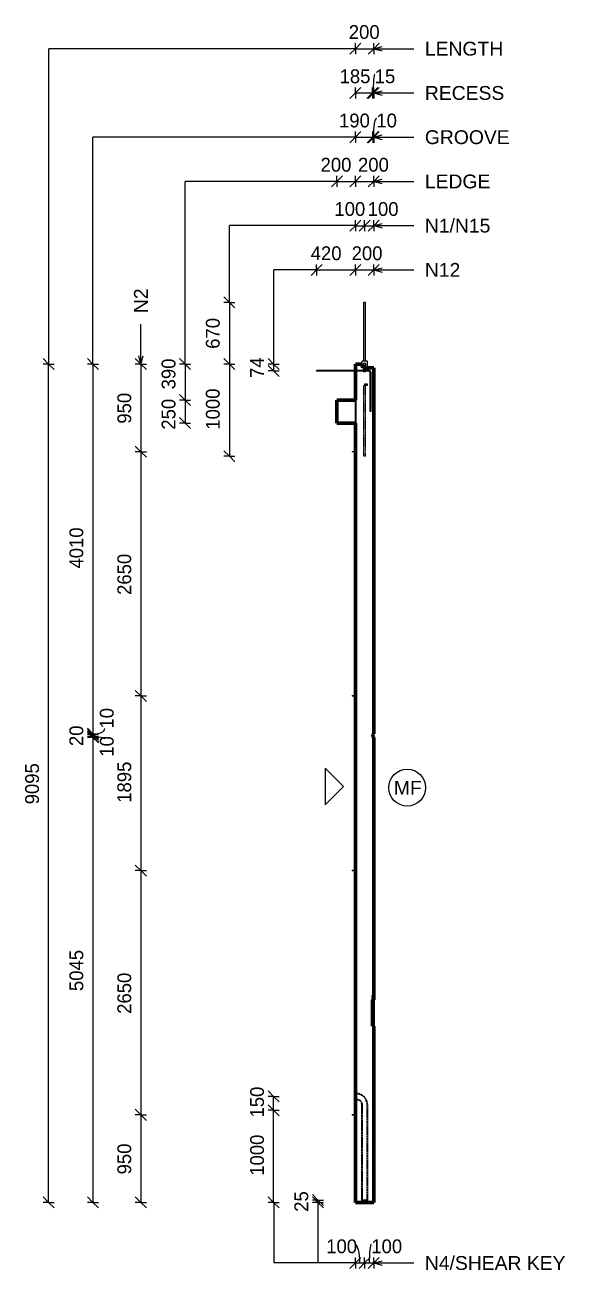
# Model space of a CAD drawing. Header units: millimetres. Extents: x -12091 to 4065, y -2596 to 12430.
# Drawn here: x -1794 to 4065, y -2129 to 11380 of the extents above; entities that cross this region are included whole.
import ezdxf

# ---------------------------------------------------------------- set-up
doc = ezdxf.new("R2010")
doc.units = ezdxf.units.MM
doc.linetypes.add('Dash', pattern=[6.36, 3.18, -3.18])
for name, color, linetype, lineweight in [('A-ANNO-DIMS', 211, 'Continuous', 9), ('A-ANNO-DIMS-60', 211, 'Continuous', 9), ('A-DETL-MBND', 5, 'Continuous', 18), ('A-DETL-THIN', 151, 'Continuous', 18), ('A-GENM', 13, 'Continuous', 18), ('A-WALL', 113, 'Continuous', 25), ('A-WALL-HDLN', 110, 'Dash', 25), ('G-ANNO-TEXT', 231, 'Continuous', 9), ('S-BEAM', 12, 'Continuous', 18), ('S-RBAR', 171, 'Continuous', 18)]:
    doc.layers.add(name, color=color, linetype=linetype, lineweight=lineweight)
doc.styles.add('Arial_1', font='arial.ttf', dxfattribs={"height": 150})
doc.styles.add('Nirmala UI Semilight', font='NirmalaS.ttf', dxfattribs={"height": 150})
doc.dimstyles.new('Arrow_Filled_-_2_5_NI_UI', dxfattribs={"dimscale": 304.8, "dimtxt": 157.104592, "dimasz": 0.393701, "dimexe": 0.19685, "dimexo": 0.0625, "dimgap": 0.19685, "dimtad": 1, "dimdec": 4, "dimzin": 0, "dimdsep": 46, "dimtxsty": 'Nirmala UI Semilight', "dimblk1": 'OBLIQUE', "dimblk2": 'OBLIQUE', "dimsah": 1, "dimcen": 0.09, "dimazin": 0, "dimtfac": 1, "dimtdec": 4, "dimtix": 1, "dimtmove": 2, "dimatfit": 3, "dimfxl": 0.19685, "dimfxlon": 1, "dimtvp": 1, "dimtolj": 1, "dimtzin": 0, "dimarcsym": 2})
doc.dimstyles.new('Arrow_Filled_-_2_5_NI_UI_1', dxfattribs={"dimscale": 304.8, "dimtxt": 157.104592, "dimasz": 0.393701, "dimexe": 0.19685, "dimexo": 0.0625, "dimgap": 0.19685, "dimtad": 1, "dimdec": 4, "dimzin": 0, "dimdsep": 46, "dimtxsty": 'Nirmala UI Semilight', "dimblk1": 'OBLIQUE', "dimblk2": 'OBLIQUE', "dimsah": 1, "dimcen": 0.09, "dimazin": 0, "dimtfac": 1, "dimtdec": 4, "dimtix": 1, "dimtmove": 0, "dimatfit": 3, "dimfxl": 0.19685, "dimfxlon": 1, "dimtvp": 1, "dimtolj": 1, "dimtzin": 0, "dimarcsym": 2})
doc.dimstyles.new('Arrow_Filled_-_2_5_NI_UI_2', dxfattribs={"dimscale": 304.8, "dimtxt": 157.104592, "dimasz": 0.393701, "dimexe": 0.19685, "dimexo": 0.0625, "dimgap": 0.19685, "dimtad": 1, "dimdec": 4, "dimzin": 0, "dimdsep": 46, "dimtxsty": 'Nirmala UI Semilight', "dimblk1": 'OBLIQUE', "dimblk2": 'OBLIQUE', "dimsah": 1, "dimcen": 0.09, "dimazin": 0, "dimtfac": 1, "dimtdec": 4, "dimtix": 1, "dimtmove": 1, "dimatfit": 3, "dimfxl": 0.19685, "dimfxlon": 1, "dimtvp": 1, "dimtolj": 1, "dimtzin": 0, "dimarcsym": 2})

# ---------------------------------------------------------------- blocks, each defined once
blk = doc.blocks.new('RR spread anchor face based - RR-SA-7_5-260-1726841-Elevation Right')
at = {"layer": 'A-GENM'}
for p, q in [((12986, 7733), (12984, 7728)), ((12984, 7728), (12984, 7700)), ((13041, 7733), (12986, 7733)), ((13044, 7728), (13041, 7733)), ((13044, 7660), (13044, 7728)), ((13001, 7695), (13001, 7699)), ((13027, 7699), (13027, 7695)), ((13044, 7483), (13014, 7483)), ((13014, 7483), (13014, 7473)), ((13014, 7473), (13044, 7473)), ((13044, 7473), (13044, 7483))]:
    blk.add_line(p, q, dxfattribs=at)
for centre, start, end in [((13014, 7699), 0, 180), ((13014, 7695), 180, 0)]:
    blk.add_arc(centre, 13, start, end, dxfattribs=at)
blk = doc.blocks.new('RR spread anchor face based - RR-SA-1_4-160-1726851-Elevation Right')
at = {"layer": 'A-GENM'}
for p, q in [((12879, 6753), (12884, 6753)), ((12879, 6753), (12879, 6747)), ((12884, 6747), (12879, 6747)), ((12884, 6753), (12914, 6753)), ((12884, 6753), (12884, 6747)), ((12914, 6747), (12884, 6747))]:
    blk.add_line(p, q, dxfattribs=at)
blk = doc.blocks.new('DIMBLOCK76-Elevation Right')
at = {"layer": 'A-ANNO-DIMS-60'}
for p, q in [((1790, -2052), (1850, -1992)), ((1790, -2052), (1790, -1992)), ((1890, -2052), (1950, -1992)), ((1890, -2052), (1890, -1992)), ((1790, -2052), (1730, -2112)), ((1790, -2052), (1890, -2052)), ((1790, -2052), (1790, -2112)), ((1890, -2052), (1830, -2112)), ((1890, -2052), (1890, -2112))]:
    blk.add_line(p, q, dxfattribs=at)
blk.add_ellipse((1783, -2052), major_axis=(0, 203), ratio=0.282866, start_param=4.712389, end_param=6.283185, dxfattribs=at)
at = {"layer": 'A-ANNO-DIMS-60', "color": 0, "insert": (1474, -1796), "char_height": 150, "width": 370.2, "attachment_point": 1, "line_spacing_factor": 1.142579, "style": 'Nirmala UI Semilight'}
blk.add_mtext('100', dxfattribs=at)
blk = doc.blocks.new('_Oblique')
at = {"color": 0, "linetype": 'ByBlock', "lineweight": -2}
blk.add_line((-0.5, -0.5), (0.5, 0.5), dxfattribs=at)
blk = doc.blocks.new('DIMBLOCK77-Elevation Right')
at = {"layer": 'A-ANNO-DIMS-60'}
for p, q in [((1890, -2052), (1950, -1992)), ((1890, -2052), (1890, -1992)), ((1990, -2052), (2050, -1992)), ((1990, -2052), (1990, -1992)), ((1890, -2052), (1830, -2112)), ((1890, -2052), (1990, -2052)), ((1890, -2052), (1890, -2112)), ((1990, -2052), (1930, -2112)), ((1990, -2052), (1990, -2112))]:
    blk.add_line(p, q, dxfattribs=at)
blk.add_ellipse((1963, -2052), major_axis=(0, 203), ratio=0.11068, start_param=0, end_param=1.570796, dxfattribs=at)
at = {"layer": 'A-ANNO-DIMS-60', "color": 0, "insert": (1963, -1796), "char_height": 150, "width": 370.2, "attachment_point": 1, "line_spacing_factor": 1.142579, "style": 'Nirmala UI Semilight'}
blk.add_mtext('100', dxfattribs=at)
blk = doc.blocks.new('DIMBLOCK78-Elevation Right')
at = {"layer": 'A-ANNO-DIMS-60'}
for p, q in [((1384, -1370), (1324, -1310)), ((1384, -1395), (1324, -1335)), ((1384, -1370), (1324, -1370)), ((1384, -1395), (1324, -1395)), ((1384, -1395), (1384, -1370)), ((1384, -1370), (1444, -1430)), ((1384, -1370), (1444, -1370)), ((1384, -1395), (1444, -1455)), ((1384, -1395), (1444, -1395))]:
    blk.add_line(p, q, dxfattribs=at)
at = {"layer": 'A-ANNO-DIMS-60', "color": 0, "insert": (1129, -1497), "char_height": 150, "width": 274.22, "attachment_point": 1, "rotation": 90, "line_spacing_factor": 1.142579, "style": 'Nirmala UI Semilight'}
blk.add_mtext('25', dxfattribs=at)
blk = doc.blocks.new('DIMBLOCK79-Elevation Right')
at = {"layer": 'A-ANNO-DIMS-60'}
for p, q in [((904, -395), (844, -335)), ((904, -395), (844, -395)), ((904, -1395), (904, -395)), ((904, -395), (964, -455)), ((904, -395), (964, -395)), ((904, -1395), (844, -1335)), ((904, -1395), (844, -1395)), ((904, -1395), (964, -1455)), ((904, -1395), (964, -1395))]:
    blk.add_line(p, q, dxfattribs=at)
at = {"layer": 'A-ANNO-DIMS-60', "color": 0, "insert": (649, -1106), "char_height": 150, "width": 507.31, "attachment_point": 1, "rotation": 90, "line_spacing_factor": 1.142579, "style": 'Nirmala UI Semilight'}
blk.add_mtext('1000', dxfattribs=at)
blk = doc.blocks.new('DIMBLOCK80-Elevation Right')
at = {"layer": 'A-ANNO-DIMS-60'}
for p, q in [((904, -245), (844, -185)), ((904, -245), (844, -245)), ((904, -395), (904, -245)), ((904, -245), (964, -305)), ((904, -245), (964, -245)), ((904, -395), (844, -335)), ((904, -395), (844, -395)), ((904, -395), (964, -455)), ((904, -395), (964, -395))]:
    blk.add_line(p, q, dxfattribs=at)
at = {"layer": 'A-ANNO-DIMS-60', "color": 0, "insert": (649, -474), "char_height": 150, "width": 370.2, "attachment_point": 1, "rotation": 90, "line_spacing_factor": 1.142579, "style": 'Nirmala UI Semilight'}
blk.add_mtext('150', dxfattribs=at)
blk = doc.blocks.new('DIMBLOCK81-Elevation Right')
at = {"layer": 'A-ANNO-DIMS-60'}
for p, q in [((1370, 8722), (1430, 8782)), ((1370, 8722), (1370, 8782)), ((1790, 8722), (1850, 8782)), ((1790, 8722), (1790, 8782)), ((1370, 8722), (1310, 8662)), ((1370, 8722), (1790, 8722)), ((1370, 8722), (1370, 8662)), ((1790, 8722), (1730, 8662)), ((1790, 8722), (1790, 8662))]:
    blk.add_line(p, q, dxfattribs=at)
at = {"layer": 'A-ANNO-DIMS-60', "color": 0, "insert": (1306, 8978), "char_height": 150, "width": 414.76, "attachment_point": 1, "line_spacing_factor": 1.142579, "style": 'Nirmala UI Semilight'}
blk.add_mtext('420', dxfattribs=at)
blk = doc.blocks.new('DIMBLOCK82-Elevation Right')
at = {"layer": 'A-ANNO-DIMS-60'}
for p, q in [((1790, 8722), (1850, 8782)), ((1790, 8722), (1790, 8782)), ((1990, 8722), (2050, 8782)), ((1990, 8722), (1990, 8782)), ((1790, 8722), (1730, 8662)), ((1790, 8722), (1990, 8722)), ((1790, 8722), (1790, 8662)), ((1990, 8722), (1930, 8662)), ((1990, 8722), (1990, 8662))]:
    blk.add_line(p, q, dxfattribs=at)
at = {"layer": 'A-ANNO-DIMS-60', "color": 0, "insert": (1750, 8978), "char_height": 150, "width": 411.33, "attachment_point": 1, "line_spacing_factor": 1.142579, "style": 'Nirmala UI Semilight'}
blk.add_mtext('200', dxfattribs=at)
blk = doc.blocks.new('DIMBLOCK83-Elevation Right')
at = {"layer": 'A-ANNO-DIMS-60'}
for p, q in [((1790, 9202), (1730, 9142)), ((1790, 9202), (1850, 9262)), ((1790, 9202), (1790, 9262)), ((1790, 9202), (1890, 9202)), ((1790, 9202), (1790, 9142)), ((1890, 9202), (1830, 9142)), ((1890, 9202), (1950, 9262)), ((1890, 9202), (1890, 9262)), ((1890, 9202), (1890, 9142))]:
    blk.add_line(p, q, dxfattribs=at)
at = {"layer": 'A-ANNO-DIMS-60', "color": 0, "insert": (1563, 9458), "char_height": 150, "width": 370.2, "attachment_point": 1, "line_spacing_factor": 1.142579, "style": 'Nirmala UI Semilight'}
blk.add_mtext('100', dxfattribs=at)
blk = doc.blocks.new('DIMBLOCK84-Elevation Right')
at = {"layer": 'A-ANNO-DIMS-60'}
for p, q in [((1890, 9202), (1830, 9142)), ((1890, 9202), (1950, 9262)), ((1890, 9202), (1890, 9262)), ((1890, 9202), (1990, 9202)), ((1890, 9202), (1890, 9142)), ((1990, 9202), (1930, 9142)), ((1990, 9202), (2050, 9262)), ((1990, 9202), (1990, 9262)), ((1990, 9202), (1990, 9142))]:
    blk.add_line(p, q, dxfattribs=at)
at = {"layer": 'A-ANNO-DIMS-60', "color": 0, "insert": (1924, 9458), "char_height": 150, "width": 370.2, "attachment_point": 1, "line_spacing_factor": 1.142579, "style": 'Nirmala UI Semilight'}
blk.add_mtext('100', dxfattribs=at)
blk = doc.blocks.new('DIMBLOCK85-Elevation Right')
at = {"layer": 'A-ANNO-DIMS-60'}
for p, q in [((904, 7700), (844, 7760)), ((904, 7700), (844, 7700)), ((904, 7626), (844, 7686)), ((904, 7626), (844, 7626)), ((904, 7700), (904, 7626)), ((904, 7700), (964, 7640)), ((904, 7700), (964, 7700)), ((904, 7626), (964, 7566)), ((904, 7626), (964, 7626))]:
    blk.add_line(p, q, dxfattribs=at)
at = {"layer": 'A-ANNO-DIMS-60', "color": 0, "insert": (649, 7550), "char_height": 150, "width": 270.79, "attachment_point": 1, "rotation": 90, "line_spacing_factor": 1.142579, "style": 'Nirmala UI Semilight'}
blk.add_mtext('74', dxfattribs=at)
blk = doc.blocks.new('DIMBLOCK86-Elevation Right')
at = {"layer": 'A-ANNO-DIMS-60'}
for p, q in [((424, 8370), (364, 8430)), ((424, 8370), (364, 8370)), ((424, 8370), (424, 7700)), ((424, 8370), (484, 8310)), ((424, 8370), (484, 8370)), ((424, 7700), (364, 7760)), ((424, 7700), (364, 7700)), ((424, 7700), (484, 7640)), ((424, 7700), (484, 7700))]:
    blk.add_line(p, q, dxfattribs=at)
at = {"layer": 'A-ANNO-DIMS-60', "color": 0, "insert": (169, 7866), "char_height": 150, "width": 404.47, "attachment_point": 1, "rotation": 90, "line_spacing_factor": 1.142579, "style": 'Nirmala UI Semilight'}
blk.add_mtext('670', dxfattribs=at)
blk = doc.blocks.new('DIMBLOCK87-Elevation Right')
at = {"layer": 'A-ANNO-DIMS-60'}
for p, q in [((424, 7700), (364, 7760)), ((424, 7700), (364, 7700)), ((424, 7700), (424, 6700)), ((424, 7700), (484, 7640)), ((424, 7700), (484, 7700)), ((424, 6700), (364, 6760)), ((424, 6700), (364, 6700)), ((424, 6700), (484, 6640)), ((424, 6700), (484, 6700))]:
    blk.add_line(p, q, dxfattribs=at)
at = {"layer": 'A-ANNO-DIMS-60', "color": 0, "insert": (169, 6989), "char_height": 150, "width": 507.31, "attachment_point": 1, "rotation": 90, "line_spacing_factor": 1.142579, "style": 'Nirmala UI Semilight'}
blk.add_mtext('1000', dxfattribs=at)
blk = doc.blocks.new('DIMBLOCK88-Elevation Right')
at = {"layer": 'A-ANNO-DIMS-60'}
for p, q in [((1590, 9682), (1650, 9742)), ((1590, 9682), (1590, 9742)), ((1790, 9682), (1850, 9742)), ((1790, 9682), (1790, 9742)), ((1590, 9682), (1530, 9622)), ((1590, 9682), (1790, 9682)), ((1590, 9682), (1590, 9622)), ((1790, 9682), (1730, 9622)), ((1790, 9682), (1790, 9622))]:
    blk.add_line(p, q, dxfattribs=at)
at = {"layer": 'A-ANNO-DIMS-60', "color": 0, "insert": (1413, 9938), "char_height": 150, "width": 411.33, "attachment_point": 1, "line_spacing_factor": 1.142579, "style": 'Nirmala UI Semilight'}
blk.add_mtext('200', dxfattribs=at)
blk = doc.blocks.new('DIMBLOCK89-Elevation Right')
at = {"layer": 'A-ANNO-DIMS-60'}
for p, q in [((1790, 9682), (1850, 9742)), ((1790, 9682), (1790, 9742)), ((1990, 9682), (2050, 9742)), ((1990, 9682), (1990, 9742)), ((1790, 9682), (1730, 9622)), ((1790, 9682), (1990, 9682)), ((1790, 9682), (1790, 9622)), ((1990, 9682), (1930, 9622)), ((1990, 9682), (1990, 9622))]:
    blk.add_line(p, q, dxfattribs=at)
at = {"layer": 'A-ANNO-DIMS-60', "color": 0, "insert": (1819, 9938), "char_height": 150, "width": 411.33, "attachment_point": 1, "line_spacing_factor": 1.142579, "style": 'Nirmala UI Semilight'}
blk.add_mtext('200', dxfattribs=at)
blk = doc.blocks.new('DIMBLOCK90-Elevation Right')
at = {"layer": 'A-ANNO-DIMS-60'}
for p, q in [((1790, 10162), (1730, 10102)), ((1790, 10162), (1850, 10222)), ((1790, 10162), (1790, 10222)), ((1790, 10162), (1980, 10162)), ((1790, 10162), (1790, 10102)), ((1980, 10162), (1920, 10102)), ((1980, 10162), (2040, 10222)), ((1980, 10162), (1980, 10222)), ((1980, 10162), (1980, 10102))]:
    blk.add_line(p, q, dxfattribs=at)
at = {"layer": 'A-ANNO-DIMS-60', "color": 0, "insert": (1613, 10418), "char_height": 150, "width": 370.2, "attachment_point": 1, "line_spacing_factor": 1.142579, "style": 'Nirmala UI Semilight'}
blk.add_mtext('190', dxfattribs=at)
blk = doc.blocks.new('DIMBLOCK91-Elevation Right')
at = {"layer": 'A-ANNO-DIMS-60'}
for p, q in [((1980, 10162), (1920, 10102)), ((1990, 10162), (1930, 10102)), ((1980, 10162), (2040, 10222)), ((1980, 10162), (1980, 10222)), ((1980, 10162), (1990, 10162)), ((1980, 10162), (1980, 10102)), ((1990, 10162), (2050, 10222)), ((1990, 10162), (1990, 10222)), ((1990, 10162), (1990, 10102))]:
    blk.add_line(p, q, dxfattribs=at)
blk.add_ellipse((2018, 10162), major_axis=(0, 203), ratio=0.163561, start_param=0, end_param=1.570796, dxfattribs=at)
at = {"layer": 'A-ANNO-DIMS-60', "color": 0, "insert": (2018, 10418), "char_height": 150, "width": 233.09, "attachment_point": 1, "line_spacing_factor": 1.142579, "style": 'Nirmala UI Semilight'}
blk.add_mtext('10', dxfattribs=at)
blk = doc.blocks.new('DIMBLOCK92-Elevation Right')
at = {"layer": 'A-ANNO-DIMS-60'}
for p, q in [((1790, 10642), (1850, 10702)), ((1790, 10642), (1790, 10702)), ((1975, 10642), (2035, 10702)), ((1975, 10642), (1975, 10702)), ((1790, 10642), (1730, 10582)), ((1790, 10642), (1975, 10642)), ((1790, 10642), (1790, 10582)), ((1975, 10642), (1915, 10582)), ((1975, 10642), (1975, 10582))]:
    blk.add_line(p, q, dxfattribs=at)
at = {"layer": 'A-ANNO-DIMS-60', "color": 0, "insert": (1619, 10898), "char_height": 150, "width": 370.2, "attachment_point": 1, "line_spacing_factor": 1.142579, "style": 'Nirmala UI Semilight'}
blk.add_mtext('185', dxfattribs=at)
blk = doc.blocks.new('DIMBLOCK93-Elevation Right')
at = {"layer": 'A-ANNO-DIMS-60'}
for p, q in [((1975, 10642), (2035, 10702)), ((1975, 10642), (1975, 10702)), ((1990, 10642), (2050, 10702)), ((1990, 10642), (1990, 10702)), ((1975, 10642), (1915, 10582)), ((1990, 10642), (1930, 10582)), ((1975, 10642), (1990, 10642)), ((1975, 10642), (1975, 10582)), ((1990, 10642), (1990, 10582))]:
    blk.add_line(p, q, dxfattribs=at)
blk.add_ellipse((2000, 10642), major_axis=(0, 203), ratio=0.083508, start_param=0, end_param=1.570796, dxfattribs=at)
at = {"layer": 'A-ANNO-DIMS-60', "color": 0, "insert": (2000, 10898), "char_height": 150, "width": 233.09, "attachment_point": 1, "line_spacing_factor": 1.142579, "style": 'Nirmala UI Semilight'}
blk.add_mtext('15', dxfattribs=at)
blk = doc.blocks.new('DIMBLOCK94-Elevation Right')
at = {"layer": 'A-ANNO-DIMS-60'}
for p, q in [((1790, 11122), (1730, 11062)), ((1790, 11122), (1850, 11182)), ((1790, 11122), (1790, 11182)), ((1790, 11122), (1990, 11122)), ((1790, 11122), (1790, 11062)), ((1990, 11122), (1930, 11062)), ((1990, 11122), (2050, 11182)), ((1990, 11122), (1990, 11182)), ((1990, 11122), (1990, 11062))]:
    blk.add_line(p, q, dxfattribs=at)
at = {"layer": 'A-ANNO-DIMS-60', "color": 0, "insert": (1719, 11378), "char_height": 150, "width": 411.33, "attachment_point": 1, "line_spacing_factor": 1.142579, "style": 'Nirmala UI Semilight'}
blk.add_mtext('200', dxfattribs=at)
blk = doc.blocks.new('DIMBLOCK95-Elevation Right')
at = {"layer": 'A-ANNO-DIMS-60'}
for p, q in [((-56, 7700), (-116, 7760)), ((-56, 7700), (-116, 7700)), ((-56, 7700), (-56, 7310)), ((-56, 7700), (4, 7640)), ((-56, 7700), (4, 7700)), ((-56, 7310), (-116, 7370)), ((-56, 7310), (-116, 7310)), ((-56, 7310), (4, 7250)), ((-56, 7310), (4, 7310))]:
    blk.add_line(p, q, dxfattribs=at)
at = {"layer": 'A-ANNO-DIMS-60', "color": 0, "insert": (-311, 7426), "char_height": 150, "width": 411.33, "attachment_point": 1, "rotation": 90, "line_spacing_factor": 1.142579, "style": 'Nirmala UI Semilight'}
blk.add_mtext('390', dxfattribs=at)
blk = doc.blocks.new('DIMBLOCK96-Elevation Right')
at = {"layer": 'A-ANNO-DIMS-60'}
for p, q in [((-56, 7310), (-116, 7370)), ((-56, 7310), (-116, 7310)), ((-56, 7310), (-56, 7060)), ((-56, 7310), (4, 7250)), ((-56, 7310), (4, 7310)), ((-56, 7060), (-116, 7120)), ((-56, 7060), (-116, 7060)), ((-56, 7060), (4, 7000)), ((-56, 7060), (4, 7060))]:
    blk.add_line(p, q, dxfattribs=at)
at = {"layer": 'A-ANNO-DIMS-60', "color": 0, "insert": (-311, 6989), "char_height": 150, "width": 411.33, "attachment_point": 1, "rotation": 90, "line_spacing_factor": 1.142579, "style": 'Nirmala UI Semilight'}
blk.add_mtext('250', dxfattribs=at)
blk = doc.blocks.new('DIMBLOCK97-Elevation Right')
at = {"layer": 'A-ANNO-DIMS-60'}
for p, q in [((-536, 7700), (-596, 7760)), ((-536, 7700), (-596, 7700)), ((-536, 7700), (-536, 6750)), ((-536, 7700), (-476, 7640)), ((-536, 7700), (-476, 7700)), ((-536, 6750), (-596, 6810)), ((-536, 6750), (-596, 6750)), ((-536, 6750), (-476, 6690)), ((-536, 6750), (-476, 6750))]:
    blk.add_line(p, q, dxfattribs=at)
at = {"layer": 'A-ANNO-DIMS-60', "color": 0, "insert": (-791, 7054), "char_height": 150, "width": 411.33, "attachment_point": 1, "rotation": 90, "line_spacing_factor": 1.142579, "style": 'Nirmala UI Semilight'}
blk.add_mtext('950', dxfattribs=at)
blk = doc.blocks.new('DIMBLOCK98-Elevation Right')
at = {"layer": 'A-ANNO-DIMS-60'}
for p, q in [((-536, 6750), (-596, 6810)), ((-536, 6750), (-596, 6750)), ((-536, 6750), (-536, 4100)), ((-536, 6750), (-476, 6690)), ((-536, 6750), (-476, 6750)), ((-536, 4100), (-596, 4160)), ((-536, 4100), (-596, 4100)), ((-536, 4100), (-476, 4040)), ((-536, 4100), (-476, 4100))]:
    blk.add_line(p, q, dxfattribs=at)
at = {"layer": 'A-ANNO-DIMS-60', "color": 0, "insert": (-791, 5196), "char_height": 150, "width": 548.44, "attachment_point": 1, "rotation": 90, "line_spacing_factor": 1.142579, "style": 'Nirmala UI Semilight'}
blk.add_mtext('2650', dxfattribs=at)
blk = doc.blocks.new('DIMBLOCK99-Elevation Right')
at = {"layer": 'A-ANNO-DIMS-60'}
for p, q in [((-536, 4100), (-596, 4160)), ((-536, 4100), (-596, 4100)), ((-536, 4100), (-536, 2205)), ((-536, 4100), (-476, 4040)), ((-536, 4100), (-476, 4100)), ((-536, 2205), (-596, 2265)), ((-536, 2205), (-596, 2205)), ((-536, 2205), (-476, 2145)), ((-536, 2205), (-476, 2205))]:
    blk.add_line(p, q, dxfattribs=at)
at = {"layer": 'A-ANNO-DIMS-60', "color": 0, "insert": (-791, 2941), "char_height": 150, "width": 507.31, "attachment_point": 1, "rotation": 90, "line_spacing_factor": 1.142579, "style": 'Nirmala UI Semilight'}
blk.add_mtext('1895', dxfattribs=at)
blk = doc.blocks.new('DIMBLOCK100-Elevation Right')
at = {"layer": 'A-ANNO-DIMS-60'}
for p, q in [((-536, 2205), (-596, 2265)), ((-536, 2205), (-596, 2205)), ((-536, 2205), (-536, -445)), ((-536, 2205), (-476, 2145)), ((-536, 2205), (-476, 2205)), ((-536, -445), (-596, -385)), ((-536, -445), (-596, -445)), ((-536, -445), (-476, -505)), ((-536, -445), (-476, -445))]:
    blk.add_line(p, q, dxfattribs=at)
at = {"layer": 'A-ANNO-DIMS-60', "color": 0, "insert": (-791, 651), "char_height": 150, "width": 548.44, "attachment_point": 1, "rotation": 90, "line_spacing_factor": 1.142579, "style": 'Nirmala UI Semilight'}
blk.add_mtext('2650', dxfattribs=at)
blk = doc.blocks.new('DIMBLOCK101-Elevation Right')
at = {"layer": 'A-ANNO-DIMS-60'}
for p, q in [((-536, -445), (-596, -385)), ((-536, -445), (-596, -445)), ((-536, -445), (-536, -1395)), ((-536, -445), (-476, -505)), ((-536, -445), (-476, -445)), ((-536, -1395), (-596, -1335)), ((-536, -1395), (-596, -1395)), ((-536, -1395), (-476, -1455)), ((-536, -1395), (-476, -1395))]:
    blk.add_line(p, q, dxfattribs=at)
at = {"layer": 'A-ANNO-DIMS-60', "color": 0, "insert": (-791, -1091), "char_height": 150, "width": 411.33, "attachment_point": 1, "rotation": 90, "line_spacing_factor": 1.142579, "style": 'Nirmala UI Semilight'}
blk.add_mtext('950', dxfattribs=at)
blk = doc.blocks.new('DIMBLOCK102-Elevation Right')
at = {"layer": 'A-ANNO-DIMS-60'}
for p, q in [((-1056, 7700), (-1116, 7760)), ((-1056, 7700), (-1116, 7700)), ((-1056, 7700), (-1056, 3690)), ((-1056, 7700), (-996, 7640)), ((-1056, 7700), (-996, 7700)), ((-1056, 3690), (-1116, 3750)), ((-1056, 3690), (-1116, 3690)), ((-1056, 3690), (-996, 3630)), ((-1056, 3690), (-996, 3690))]:
    blk.add_line(p, q, dxfattribs=at)
at = {"layer": 'A-ANNO-DIMS-60', "color": 0, "insert": (-1311, 5482), "char_height": 150, "width": 510.73, "attachment_point": 1, "rotation": 90, "line_spacing_factor": 1.142579, "style": 'Nirmala UI Semilight'}
blk.add_mtext('4010', dxfattribs=at)
blk = doc.blocks.new('DIMBLOCK103-Elevation Right')
at = {"layer": 'A-ANNO-DIMS-60'}
for p, q in [((-1056, 3690), (-1116, 3750)), ((-1056, 3680), (-1116, 3740)), ((-1056, 3690), (-1116, 3690)), ((-1056, 3680), (-1116, 3680)), ((-1056, 3690), (-1056, 3680)), ((-1056, 3690), (-996, 3630)), ((-1056, 3690), (-996, 3690)), ((-1056, 3680), (-996, 3620)), ((-1056, 3680), (-996, 3680))]:
    blk.add_line(p, q, dxfattribs=at)
blk.add_ellipse((-1056, 3746), major_axis=(128, 0), ratio=0.472576, start_param=4.712389, end_param=6.283185, dxfattribs=at)
at = {"layer": 'A-ANNO-DIMS-60', "color": 0, "insert": (-981, 3746), "char_height": 150, "width": 233.09, "attachment_point": 1, "rotation": 90, "line_spacing_factor": 1.142579, "style": 'Nirmala UI Semilight'}
blk.add_mtext('10', dxfattribs=at)
blk = doc.blocks.new('DIMBLOCK104-Elevation Right')
at = {"layer": 'A-ANNO-DIMS-60'}
for p, q in [((-1056, 3680), (-1116, 3740)), ((-1056, 3660), (-1116, 3720)), ((-1056, 3680), (-1116, 3680)), ((-1056, 3660), (-1116, 3660)), ((-1056, 3680), (-1056, 3660)), ((-1056, 3680), (-996, 3620)), ((-1056, 3680), (-996, 3680)), ((-1056, 3660), (-996, 3600)), ((-1056, 3660), (-996, 3660))]:
    blk.add_line(p, q, dxfattribs=at)
at = {"layer": 'A-ANNO-DIMS-60', "color": 0, "insert": (-1311, 3556), "char_height": 150, "width": 274.22, "attachment_point": 1, "rotation": 90, "line_spacing_factor": 1.142579, "style": 'Nirmala UI Semilight'}
blk.add_mtext('20', dxfattribs=at)
blk = doc.blocks.new('DIMBLOCK105-Elevation Right')
at = {"layer": 'A-ANNO-DIMS-60'}
for p, q in [((-1056, 3660), (-1116, 3720)), ((-1056, 3650), (-1116, 3710)), ((-1056, 3660), (-1116, 3660)), ((-1056, 3650), (-1116, 3650)), ((-1056, 3660), (-1056, 3650)), ((-1056, 3660), (-996, 3600)), ((-1056, 3660), (-996, 3660)), ((-1056, 3650), (-996, 3590)), ((-1056, 3650), (-996, 3650))]:
    blk.add_line(p, q, dxfattribs=at)
blk.add_ellipse((-1056, 3635), major_axis=(128, 0), ratio=0.160732, start_param=0, end_param=1.570796, dxfattribs=at)
at = {"layer": 'A-ANNO-DIMS-60', "color": 0, "insert": (-981, 3441), "char_height": 150, "width": 233.09, "attachment_point": 1, "rotation": 90, "line_spacing_factor": 1.142579, "style": 'Nirmala UI Semilight'}
blk.add_mtext('10', dxfattribs=at)
blk = doc.blocks.new('DIMBLOCK106-Elevation Right')
at = {"layer": 'A-ANNO-DIMS-60'}
for p, q in [((-1056, 3650), (-1116, 3710)), ((-1056, 3650), (-1116, 3650)), ((-1056, 3650), (-1056, -1395)), ((-1056, 3650), (-996, 3590)), ((-1056, 3650), (-996, 3650)), ((-1056, -1395), (-1116, -1335)), ((-1056, -1395), (-1116, -1395)), ((-1056, -1395), (-996, -1455)), ((-1056, -1395), (-996, -1395))]:
    blk.add_line(p, q, dxfattribs=at)
at = {"layer": 'A-ANNO-DIMS-60', "color": 0, "insert": (-1311, 898), "char_height": 150, "width": 551.87, "attachment_point": 1, "rotation": 90, "line_spacing_factor": 1.142579, "style": 'Nirmala UI Semilight'}
blk.add_mtext('5045', dxfattribs=at)
blk = doc.blocks.new('DIMBLOCK107-Elevation Right')
at = {"layer": 'A-ANNO-DIMS-60'}
for p, q in [((-1536, 7700), (-1596, 7760)), ((-1536, 7700), (-1596, 7700)), ((-1536, -1395), (-1536, 7700)), ((-1536, 7700), (-1476, 7640)), ((-1536, 7700), (-1476, 7700)), ((-1536, -1395), (-1596, -1335)), ((-1536, -1395), (-1596, -1395)), ((-1536, -1395), (-1476, -1455)), ((-1536, -1395), (-1476, -1395))]:
    blk.add_line(p, q, dxfattribs=at)
at = {"layer": 'A-ANNO-DIMS-60', "color": 0, "insert": (-1791, 2924), "char_height": 150, "width": 548.44, "attachment_point": 1, "rotation": 90, "line_spacing_factor": 1.142579, "style": 'Nirmala UI Semilight'}
blk.add_mtext('9095', dxfattribs=at)

msp = doc.modelspace()

# ---------------------------------------------------------------- linework, layer by layer
at = {"layer": 'A-DETL-MBND'}
for p, q in [((-1535.5737, 7700), (-1535.5737, 11122.37714)), ((1790.35423, 11122.37714), (-1535.5737, 11122.37714)), ((-1055.5737, 7700), (-1055.5737, 10162.37714)), ((1790.35423, 10162.37714), (-1055.5737, 10162.37714)), ((-55.5737, 7700), (-55.5737, 9682.37714)), ((1590.29496, 9682.37714), (-55.5737, 9682.37714)), ((424.4263, 8370), (424.4263, 9202.37714)), ((1790.35423, 9202.37714), (424.4263, 9202.37714)), ((904.4263, 7700), (904.4263, 8722.37714)), ((1370.35423, 8722.37714), (904.4263, 8722.37714)), ((904.4263, -1395), (904.4263, -2052.19873)), ((1384.4263, -1395), (1384.4263, -2052.19873)), ((1790.35423, -2052.19873), (904.4263, -2052.19873))]:
    msp.add_line(p, q, dxfattribs=at)
at = {"layer": 'A-DETL-THIN'}
for p, q in [((1462.00646, 3314.9355), (1462.00646, 2918.9557)), ((1659.99636, 3116.9456), (1462.00646, 3314.9355)), ((1462.00646, 2918.9557), (1659.99636, 3116.9456))]:
    msp.add_line(p, q, dxfattribs=at)
msp.add_circle((2352.67163, 3105.02277), 200, dxfattribs=at)
at = {"layer": 'A-WALL', "lineweight": 50}
for p, q in [((1790.35423, 7700), (1790.35423, 7310)), ((1860.35536, 7700), (1790.35423, 7700)), ((1870.35536, 7660), (1860.35536, 7700)), ((1990.35423, 7660), (1870.35536, 7660)), ((1990.35423, 3690.4499), (1990.35423, 7660)), ((1790.35423, 7060), (1790.35423, -1395)), ((1980.29496, 3680.44732), (1990.35423, 3690.4499)), ((1980.35165, 3660.33393), (1980.29496, 3680.44732)), ((1990.35423, 3650.33135), (1980.35165, 3660.33393)), ((1990.35423, 803.95495), (1990.35423, 3650.33135)), ((1975.23568, 516.00041), (1975.23568, 803.95495)), ((1975.23568, 803.95495), (1990.35423, 803.95495)), ((1990.35423, 516.00041), (1975.23568, 516.00041)), ((1990.35423, -1395), (1990.35423, 516.00041)), ((1790.35423, -1395), (1990.35423, -1395))]:
    msp.add_line(p, q, dxfattribs=at)
at = {"layer": 'A-WALL'}
for p, q in [((1790.35423, 7310), (1790.35423, 7060)), ((1990.35423, 803.95495), (1990.35423, 516.00041))]:
    msp.add_line(p, q, dxfattribs=at)
at = {"layer": 'A-WALL-HDLN'}
for p, q in [((1990.35423, 858.50049), (1975.23568, 858.50049)), ((1975.23568, 804.61862), (1975.23568, 858.50049)), ((1990.35423, 755.82213), (1975.23568, 755.82213)), ((1975.23568, 661.17884), (1990.35423, 661.17884)), ((1975.23568, 558.50049), (1990.35423, 558.50049)), ((1800.35423, -215), (1790.35423, -215)), ((1790.35423, -275), (1800.35423, -275)), ((1860.35423, -335), (1860.35423, -1376.10182)), ((1920.35423, -1376.39818), (1920.35423, -335)), ((1852.79496, -1395), (1860.33585, -1376.14777)), ((1862.79496, -1370), (1917.79496, -1370)), ((1920.37261, -1376.44413), (1927.79496, -1395))]:
    msp.add_line(p, q, dxfattribs=at)
at = {"layer": 'A-WALL-HDLN', "flags": 128}
for points in [[(1920.35423, -335), (1920.25824, -330.20128), (1919.97043, -325.41024), (1919.49127, -320.63454), (1918.8215, -315.88182), (1917.96222, -311.15968), (1916.91479, -306.47568), (1915.68088, -301.83732), (1914.26248, -297.25201), (1912.66185, -292.72709), (1910.88155, -288.2698), (1908.92443, -283.88726), (1906.79362, -279.5865), (1904.49253, -275.37438), (1902.02484, -271.25766), (1899.3945, -267.2429), (1896.60572, -263.33655), (1893.66296, -259.54484), (1890.57092, -255.87384), (1887.33455, -252.32943), (1883.95904, -248.91727), (1880.44977, -245.64283), (1876.81237, -242.51133), (1873.05265, -239.52781), (1869.17663, -236.69701), (1865.19051, -234.02348), (1861.10066, -231.51149), (1856.91363, -229.16506), (1852.63612, -226.98795), (1848.27497, -224.98363), (1843.83716, -223.15531), (1839.32978, -221.50592), (1834.76006, -220.0381), (1830.13528, -218.75419), (1825.46287, -217.65625), (1820.75029, -216.74603), (1816.00508, -216.025), (1811.23483, -215.4943), (1806.44717, -215.15478), (1801.64976, -215.00699), (1800.35423, -215)], [(1800.35423, -275), (1802.75359, -275.04799), (1805.14911, -275.1919), (1807.53696, -275.43148), (1809.91332, -275.76636), (1812.27439, -276.19601), (1814.61639, -276.71972), (1816.93557, -277.33667), (1819.22822, -278.04587), (1821.49068, -278.84619), (1823.71933, -279.73634), (1825.9106, -280.7149), (1828.06098, -281.7803), (1830.16704, -282.93085), (1832.2254, -284.16469), (1834.23278, -285.47986), (1836.18596, -286.87425), (1838.08181, -288.34564), (1839.91731, -289.89166), (1841.68952, -291.50984), (1843.3956, -293.1976), (1845.03282, -294.95223), (1846.59856, -296.77093), (1848.09033, -298.65079), (1849.50572, -300.5888), (1850.84249, -302.58186), (1852.09848, -304.62678), (1853.2717, -306.7203), (1854.36026, -308.85905), (1855.36242, -311.03963), (1856.27658, -313.25853), (1857.10127, -315.51222), (1857.83518, -317.79709), (1858.47714, -320.10947), (1859.02611, -322.44568), (1859.48121, -324.80197), (1859.84173, -327.17458), (1860.10708, -329.5597), (1860.27684, -331.95353), (1860.35073, -334.35223), (1860.35423, -335)], [(1862.79496, -1370), (1861.73544, -1372.64879), (1860.97075, -1374.56053), (1860.50876, -1375.7155), (1860.37033, -1376.06157)], [(1920.33886, -1376.35977), (1920.19209, -1375.99284), (1919.70744, -1374.78121), (1918.9055, -1372.77637), (1917.79496, -1370)]]:
    msp.add_lwpolyline(points, dxfattribs=at)
at = {"layer": 'G-ANNO-TEXT', "color": 7}
for p, q in [((1990.35232, 11122.15425), (2080.35232, 11146.26968)), ((1990.35232, 11122.15425), (2080.35232, 11098.03882)), ((1990.35232, 11122.15425), (2423.96837, 11122.15425)), ((1990.35232, 10642.15425), (2080.35232, 10666.26968)), ((1990.35232, 10642.15425), (2080.35232, 10618.03882)), ((1990.35232, 10642.15425), (2423.96837, 10642.15425)), ((1990.35232, 10162.15425), (2080.35232, 10186.26968)), ((1990.35232, 10162.15425), (2080.35232, 10138.03882)), ((1990.35232, 10162.15425), (2423.96837, 10162.15425)), ((1990.35232, 9682.15425), (2080.35232, 9706.26968)), ((1990.35232, 9682.15425), (2080.35232, 9658.03882)), ((1990.35232, 9682.15425), (2423.96837, 9682.15425)), ((1990.35232, 9202.15425), (2080.35232, 9226.26968)), ((1990.35232, 9202.15425), (2080.35232, 9178.03882)), ((1990.35232, 9202.15425), (2423.96837, 9202.15425)), ((1990.35232, 8722.15425), (2080.35232, 8746.26968)), ((1990.35232, 8722.15425), (2080.35232, 8698.03882)), ((1990.35232, 8722.15425), (2423.96837, 8722.15425)), ((-535.37333, 7699.6735), (-535.37333, 8133.28955)), ((-535.37333, 7699.6735), (-559.48876, 7789.6735)), ((-535.37333, 7699.6735), (-511.25791, 7789.6735)), ((1990.35232, -2052.19913), (2080.35232, -2028.0837)), ((1990.35232, -2052.19913), (2080.35232, -2076.31456)), ((1990.35232, -2052.19913), (2423.96837, -2052.19913))]:
    msp.add_line(p, q, dxfattribs=at)
at = {"layer": 'S-BEAM', "lineweight": 50}
for p, q in [((1790.29496, 7310), (1590.29496, 7310)), ((1590.29496, 7310), (1590.29496, 7060)), ((1590.29496, 7060), (1790.29496, 7060))]:
    msp.add_line(p, q, dxfattribs=at)
at = {"layer": 'S-BEAM'}
msp.add_line((1790.29496, 7060), (1790.29496, 7310), dxfattribs=at)
at = {"layer": 'S-RBAR'}
for p, q in [((1900.35423, 8370), (1880.35423, 8370)), ((1880.35423, 7732.84384), (1880.35423, 8370)), ((1900.35423, 7732.84384), (1900.35423, 8370)), ((1880.35423, 7687.28544), (1880.35423, 7707.40223)), ((1900.35423, 7687.28544), (1900.35423, 7707.40223)), ((1936.35423, 7630), (1370.35423, 7630)), ((1370.35423, 7630), (1370.35423, 7622)), ((1936.35423, 7622), (1370.35423, 7622)), ((1952.35423, 7185.6), (1952.35423, 7606)), ((1960.35423, 7185.6), (1960.35423, 7606)), ((1960.35423, 7185.6), (1952.35423, 7185.6))]:
    msp.add_line(p, q, dxfattribs=at)
at = {"layer": 'S-RBAR', "linetype": 'Dash'}
for p, q in [((1880.35423, 7630), (1880.35423, 7634.78372)), ((1880.35423, 7614.50395), (1880.35423, 7622)), ((1900.35423, 7630), (1900.35423, 7634.78372)), ((1900.35423, 7614.50395), (1900.35423, 7622)), ((1880.35423, 6753), (1880.35423, 7472.84384)), ((1900.35423, 6757.55927), (1900.35423, 7472.84384)), ((1880.35423, 6700), (1880.35423, 6747)), ((1900.35423, 6700), (1880.35423, 6700)), ((1900.35423, 6748.44073), (1900.35423, 6751.55927)), ((1900.35423, 6700), (1900.35423, 6742.44073))]:
    msp.add_line(p, q, dxfattribs=at)
at = {"layer": 'S-RBAR'}
for radius in [24, 16]:
    msp.add_arc((1936.35423, 7606), radius, 0, 90, dxfattribs=at)

# ---------------------------------------------------------------- block references
at = {"layer": 'A-GENM'}
for name, p in [('RR spread anchor face based - RR-SA-7_5-260-1726841-Elevation Right', (-11123.56815, 0)), ('RR spread anchor face based - RR-SA-1_4-160-1726851-Elevation Right', (-11123.56815, 0)), ('RR spread anchor face based - RR-SA-1_4-160-1726851-Elevation Right', (-11123.56815, -2650)), ('RR spread anchor face based - RR-SA-1_4-160-1726851-Elevation Right', (-11123.56815, -4545)), ('RR spread anchor face based - RR-SA-1_4-160-1726851-Elevation Right', (-11123.56815, -7195))]:
    msp.add_blockref(name, p, dxfattribs=at)

# ---------------------------------------------------------------- texts
at = {"layer": 'G-ANNO-TEXT', "color": 7, "char_height": 150, "attachment_point": 1, "style": 'Arial_1'}
for s, insert, width in [('LENGTH', (2543.96837, 11197.15425), 1029.36675), ('RECESS', (2543.96837, 10717.15425), 1038.987), ('GROOVE', (2543.96837, 10237.15425), 1111.138875), ('LEDGE', (2543.96837, 9757.15425), 856.20225), ('N1/N15', (2543.96837, 9277.15425), 856.20225), ('N12', (2543.96837, 8797.15425), 461.772), ('MF', (2208.18903, 3177.85932), 360.759375), ('N4/SHEAR KEY', (2543.96837, -1977.19913), 1842.277875)]:
    msp.add_mtext(s, dxfattribs=dict(at, insert=insert, width=width))
at = {"layer": 'G-ANNO-TEXT', "color": 7, "insert": (-610.37333, 8253.28955), "char_height": 150, "width": 322.278375, "attachment_point": 1, "rotation": 90, "style": 'Arial_1'}
msp.add_mtext('N2', dxfattribs=at)

# ---------------------------------------------------------------- dimensions: what is measured, and where the dimension line sits
at = {"layer": 'A-ANNO-DIMS'}
dim = msp.add_linear_dim(base=(1990.35423, 11122.37714), p1=(1790.35423, 11062.37714), p2=(1990.35423, 11062.37714), dimstyle='Arrow_Filled_-_2_5_NI_UI_1', override={"dimpost": '<>', "dimfxl": 200}, dxfattribs=at)
dim.commit()
dim.dimension.update_dxf_attribs({"geometry": 'DIMBLOCK94-Elevation Right', "text_midpoint": (1890.35423, 11259.8876)})
for base, p1, p2, dimstyle, override, picture, middle in [((1975.235685, 10642.377144), (1790.35423, 10582.377144), (1975.235685, 10582.377144), 'Arrow_Filled_-_2_5_NI_UI', {"dimpost": '<>', "dimfxl": 184.881455}, 'DIMBLOCK92-Elevation Right', (1803.802738, 10798.080298)), ((1990.35423, 10642.377144), (1975.235685, 10582.377144), (1990.35423, 10582.377144), 'Arrow_Filled_-_2_5_NI_UI_2', {"dimpost": '<>', "dimfxl": 15.118545}, 'DIMBLOCK93-Elevation Right', (2116.275301, 10798.080298)), ((1980.29496, 10162.37714), (1790.35423, 10102.37714), (1980.29496, 10102.37714), 'Arrow_Filled_-_2_5_NI_UI', {"dimpost": '<>', "dimfxl": 189.940727}, 'DIMBLOCK90-Elevation Right', (1797.83857, 10318.0803)), ((1990.35423, 10162.37714), (1980.29496, 10102.37714), (1990.35423, 10102.37714), 'Arrow_Filled_-_2_5_NI_UI_2', {"dimpost": '<>', "dimfxl": 10.059273}, 'DIMBLOCK91-Elevation Right', (2135.04144, 10318.0803)), ((1790.35423, 9682.37714), (1590.29496, 9622.37714), (1790.35423, 9622.37714), 'Arrow_Filled_-_2_5_NI_UI', {"dimpost": '<>', "dimfxl": 200.059273}, 'DIMBLOCK88-Elevation Right', (1618.29703, 9838.0803)), ((1990.35423, 9682.37714), (1790.35423, 9622.37714), (1990.35423, 9622.37714), 'Arrow_Filled_-_2_5_NI_UI', {"dimpost": '<>', "dimfxl": 200}, 'DIMBLOCK89-Elevation Right', (2025.14496, 9838.0803)), ((1890.35423, 9202.37714), (1790.35423, 9142.37714), (1890.35423, 9142.37714), 'Arrow_Filled_-_2_5_NI_UI', {"dimpost": '<>', "dimfxl": 100}, 'DIMBLOCK83-Elevation Right', (1747.91542, 9358.0803)), ((1990.35423, 9202.37714), (1890.35423, 9142.37714), (1990.35423, 9142.37714), 'Arrow_Filled_-_2_5_NI_UI', {"dimpost": '<>', "dimfxl": 100}, 'DIMBLOCK84-Elevation Right', (2108.69972, 9358.0803)), ((1790.35423, 8722.37714), (1370.35423, 8662.37714), (1790.35423, 8662.37714), 'Arrow_Filled_-_2_5_NI_UI', {"dimpost": '<>', "dimfxl": 420}, 'DIMBLOCK81-Elevation Right', (1513.33993, 8878.0803)), ((1990.35423, 8722.37714), (1790.35423, 8662.37714), (1990.35423, 8662.37714), 'Arrow_Filled_-_2_5_NI_UI', {"dimpost": '<>', "dimfxl": 200}, 'DIMBLOCK82-Elevation Right', (1955.94578, 8878.0803)), ((1890.35423, -2052.19873), (1790.35423, -1992.19873), (1890.35423, -1992.19873), 'Arrow_Filled_-_2_5_NI_UI_2', {"dimpost": '<>', "dimfxl": 100}, 'DIMBLOCK76-Elevation Right', (1659.58416, -1896.49557)), ((1990.35423, -2052.19873), (1890.35423, -1992.19873), (1990.35423, -1992.19873), 'Arrow_Filled_-_2_5_NI_UI_2', {"dimpost": '<>', "dimfxl": 100}, 'DIMBLOCK77-Elevation Right', (2147.90043, -1896.49557))]:
    dim = msp.add_linear_dim(base=base, p1=p1, p2=p2, dimstyle=dimstyle, override=override, dxfattribs=at)
    dim.commit()
    dim.dimension.update_dxf_attribs({"geometry": picture, "text_midpoint": middle, "dimtype": 160})
for base, p1, p2, override, picture, middle in [((424.4263, 7700), (484.4263, 8370), (484.4263, 7700), {"dimpost": '<>', "dimfxl": 670}, 'DIMBLOCK86-Elevation Right', (286.86354, 8035)), ((-1535.5737, 7700), (-1475.5737, -1395), (-1475.5737, 7700), {"dimpost": '<>', "dimfxl": 9095}, 'DIMBLOCK107-Elevation Right', (-1673.13646, 3152.5)), ((-1055.5737, 3690.4499), (-995.5737, 7700), (-995.5737, 3690.4499), {"dimpost": '<>', "dimfxl": 4009.550102}, 'DIMBLOCK102-Elevation Right', (-1193.50257, 5695.22495)), ((-535.5737, 6750), (-475.5737, 7700), (-475.5737, 6750), {"dimpost": '<>', "dimfxl": 950}, 'DIMBLOCK97-Elevation Right', (-673.13646, 7225)), ((424.4263, 6700), (484.4263, 7700), (484.4263, 6700), {"dimpost": '<>', "dimfxl": 1000}, 'DIMBLOCK87-Elevation Right', (286.49743, 7200)), ((904.4263, 7626), (964.4263, 7700), (964.4263, 7626), {"dimpost": '<>', "dimfxl": 74}, 'DIMBLOCK85-Elevation Right', (769.4263, 7663)), ((-535.5737, 4100), (-475.5737, 6750), (-475.5737, 4100), {"dimpost": '<>', "dimfxl": 2650}, 'DIMBLOCK98-Elevation Right', (-673.13646, 5425)), ((-535.5737, 2205), (-475.5737, 4100), (-475.5737, 2205), {"dimpost": '<>', "dimfxl": 1895}, 'DIMBLOCK99-Elevation Right', (-673.55487, 3152.5)), ((-1055.5737, 3660.33393), (-995.5737, 3680.44732), (-995.5737, 3660.33393), {"dimpost": '<>', "dimfxl": 20.113381}, 'DIMBLOCK104-Elevation Right', (-1193.08416, 3670.39062)), ((-1055.5737015536, -1395.0000000001), (-995.5737015536, 3650.3313522901), (-995.5737015536, -1395.0000000001), {"dimpost": '<>', "dimfxl": 5045.331352}, 'DIMBLOCK106-Elevation Right', (-1193.0841619761, 1127.665676145)), ((-535.5737, -445), (-475.5737, 2205), (-475.5737, -445), {"dimpost": '<>', "dimfxl": 2650}, 'DIMBLOCK100-Elevation Right', (-673.13646, 880)), ((904.4263, -245), (964.4263, -395), (964.4263, -245), {"dimpost": '<>', "dimfxl": 150}, 'DIMBLOCK80-Elevation Right', (766.49743, -320)), ((-535.5737, -1395), (-475.5737, -445), (-475.5737, -1395), {"dimpost": '<>', "dimfxl": 950}, 'DIMBLOCK101-Elevation Right', (-673.13646, -920)), ((904.4263, -395), (964.4263, -1395), (964.4263, -395), {"dimpost": '<>', "dimfxl": 1000}, 'DIMBLOCK79-Elevation Right', (766.49743, -895)), ((1384.4263, -1370), (1444.4263, -1395), (1444.4263, -1370), {"dimpost": '<>', "dimfxl": 25}, 'DIMBLOCK78-Elevation Right', (1246.91584, -1382.5))]:
    dim = msp.add_linear_dim(base=base, p1=p1, p2=p2, angle=90, dimstyle='Arrow_Filled_-_2_5_NI_UI_1', override=override, dxfattribs=at)
    dim.commit()
    dim.dimension.update_dxf_attribs({"geometry": picture, "text_midpoint": middle})
for base, p1, p2, dimstyle, override, picture, middle in [((-55.5737, 7310), (4.4263, 7700), (4.4263, 7310), 'Arrow_Filled_-_2_5_NI_UI', {"dimpost": '<>', "dimfxl": 390}, 'DIMBLOCK95-Elevation Right', (-211.27686, 7631.33127)), ((-55.5737, 7060), (4.4263, 7310), (4.4263, 7060), 'Arrow_Filled_-_2_5_NI_UI', {"dimpost": '<>', "dimfxl": 250}, 'DIMBLOCK96-Elevation Right', (-211.27686, 7195.13993)), ((-1055.5737, 3680.44732), (-995.5737, 3690.4499), (-995.5737, 3680.44732), 'Arrow_Filled_-_2_5_NI_UI_2', {"dimpost": '<>', "dimfxl": 10.002582}, 'DIMBLOCK103-Elevation Right', (-880.59842, 3862.41334)), ((-1055.5737, 3650.33135), (-995.5737, 3660.33393), (-995.5737, 3650.33135), 'Arrow_Filled_-_2_5_NI_UI_2', {"dimpost": '<>', "dimfxl": 10.002582}, 'DIMBLOCK105-Elevation Right', (-880.59842, 3557.08675))]:
    dim = msp.add_linear_dim(base=base, p1=p1, p2=p2, angle=90, dimstyle=dimstyle, override=override, dxfattribs=at)
    dim.commit()
    dim.dimension.update_dxf_attribs({"geometry": picture, "text_midpoint": middle, "dimtype": 160, "text_rotation": 90})

doc.saveas('drawing.dxf')
